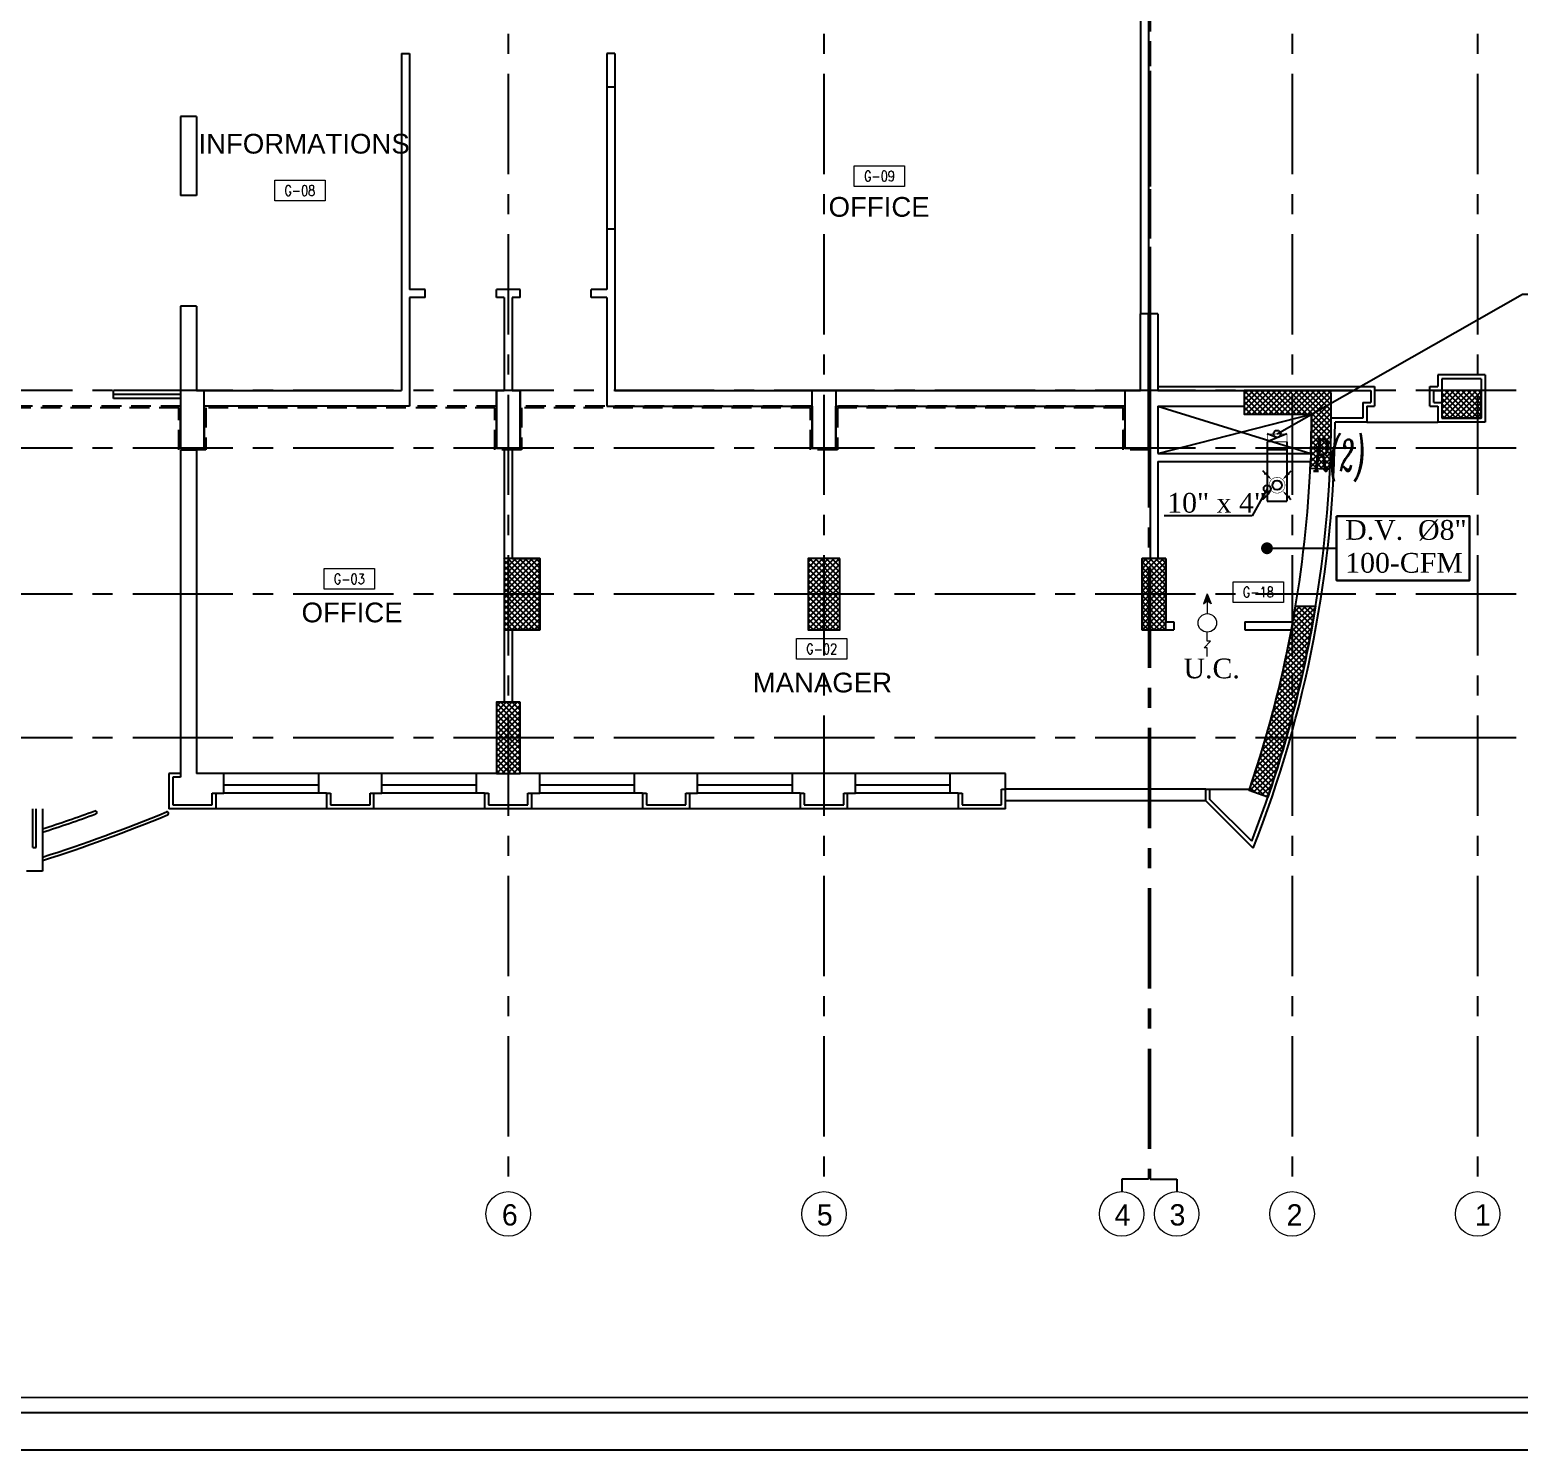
# Model space of a CAD drawing. Extents: x -462 to -395, y 38 to 356.
# Drawn here: x -427.02 to -408.15, y 38.47 to 56.47 of the extents above; entities that cross this region are included whole.
import ezdxf
from ezdxf.enums import TextEntityAlignment as Align

# ---------------------------------------------------------------- set-up
doc = ezdxf.new("R2010")
doc.units = 0
doc.header["$MEASUREMENT"] = 0
doc.linetypes.add('CENTERX2', pattern=[101.60000000000001, 63.5, -12.7, 12.7, -12.7])
doc.linetypes.add('HIDDEN', pattern=[0.375, 0.25, -0.125])
for name, color, linetype in [('05_AC-EX.DUCT', 1, 'Continuous'), ('AXIS', 1, 'CENTERX2'), ('CH.W.PIPING TEXT', 4, 'Continuous'), ('COL', 2, 'Continuous'), ('COLHATCH', 5, 'Continuous'), ('column', 6, 'Continuous'), ('elev', 2, 'Continuous'), ('ELEV1', 7, 'Continuous'), ('ELEV3', 1, 'Continuous'), ('FASEL', 253, 'Continuous'), ('fram', 252, 'Continuous'), ('M-DIFUSER', 195, 'Continuous'), ('METAL', 253, 'Continuous'), ('METAL-EDGE', 253, 'Continuous'), ('WALL', 4, 'Continuous'), ('WIN', 5, 'Continuous'), ('ZONE TEXT', 73, 'Continuous')]:
    doc.layers.add(name, color=color, linetype=linetype)
for name, color, linetype, lineweight in [('09_AC-F.DAMPER', 2, 'Continuous', 35), ('A-SYMB-RMNU', 4, 'Continuous', 9), ('AC-TEXT', 15, 'Continuous', 30), ('AXIS-TXT', 171, 'Continuous', 20), ('LOUVER', 9, 'Continuous', 9)]:
    doc.layers.add(name, color=color, linetype=linetype, lineweight=lineweight)
doc.styles.add('AC', font='romans.shx', dxfattribs={"height": 0.2})
doc.styles.add('ARABY', font='sosa.shx')
doc.styles.add('ITALICC', font='italicc.shx', dxfattribs={"width": 0.5, "height": 0.5})
doc.styles.add('ROMANS-TITLE', font='ROMANS.shx', dxfattribs={"width": 0.8})
doc.styles.add('RS-DIM', font='xarb.shx', dxfattribs={"width": 0.9})
doc.dimstyles.new('Dim100', dxfattribs={"dimtxt": 0.25, "dimasz": 0.15, "dimexe": 0.2, "dimexo": 0.2, "dimgap": 0.04, "dimtad": 3, "dimrnd": 0.0005, "dimzin": 0, "dimdsep": 46, "dimtxsty": 'RS-DIM', "dimblk": 'ARCHTICK', "dimcen": 0.2, "dimdle": 0.2, "dimse1": 1, "dimse2": 1, "dimclrd": 1, "dimclre": 8, "dimclrt": 74, "dimadec": 0, "dimazin": 0, "dimtfac": 1, "dimtofl": 0, "dimtmove": 1, "dimatfit": 3, "dimldrblk": 'OPEN90', "dimfxl": 0.2, "dimtolj": 1, "dimtzin": 0, "dimarcsym": 0})
doc.dimstyles.new('IHAB', dxfattribs={"dimscale": 0, "dimtxt": 0.15, "dimasz": 0.09, "dimexe": 0.18, "dimexo": 0.0625, "dimgap": 0, "dimtad": 0, "dimtih": 1, "dimtoh": 1, "dimzin": 0, "dimdsep": 46, "dimtxsty": 'ARABY', "dimcen": 0.03, "dimse1": 1, "dimse2": 1, "dimclrd": 36, "dimclrt": 42, "dimadec": 0, "dimazin": 0, "dimtfac": 1, "dimtmove": 1, "dimatfit": 3, "dimldrblk": 'ORIGIN', "dimfxl": 1, "dimtolj": 1, "dimtzin": 0, "dimarcsym": 0})

# ---------------------------------------------------------------- blocks, each defined once
blk = doc.blocks.new('*U240')
at = {"layer": 'M-DIFUSER', "color": 122}
for p, q in [((-150.3726643790852, 150.7785911839259), (-179.3124745378283, 179.7184032133274)), ((-132.5535726436581, 150.778590034053), (-150.3726655286671, 132.9595006064626)), ((-150.3726655286671, 132.9595006064626), (-150.3726643790852, 150.7785911839259)), ((-132.5535738005354, 132.9594994565897), (-132.5535726436581, 150.778590034053)), ((-108.0111465868863, 108.4170706576162), (-132.5535738005354, 132.9594994565897)), ((109.9755398214006, 108.4170577209247), (134.5179702147208, 132.9594833484345)), ((134.5179713642833, 150.7785739258977), (152.3370619428332, 132.9594821911109)), ((134.5179702147208, 132.9594833484345), (134.5179713642833, 150.7785739258977)), ((152.3370630924732, 150.7785727685742), (181.2768769983151, 179.7183810577842)), ((152.3370619428332, 132.9594821911109), (152.3370630924732, 150.7785727685742)), ((-150.3726827872774, -153.9311178717958), (-179.3124966931192, -182.8709261610057)), ((-150.3726816376373, -136.1120272943324), (-150.3726827872774, -153.9311178717958)), ((-132.5535910590874, -153.9311190291193), (-150.3726816376373, -136.1120272943324)), ((-108.0111595162047, -111.5696028216627), (-132.5535899095055, -136.1120284491724)), ((-132.5535899095055, -136.1120284491724), (-132.5535910590874, -153.9311190291193)), ((109.9755398214006, -111.5696024590677), (134.5179702147208, -136.1120280865775)), ((134.5179713642833, -153.9311186640408), (152.3370619428332, -136.112026929254)), ((134.5179702147208, -136.1120280865775), (134.5179713642833, -153.9311186640408)), ((148.3370630924732, -153.9311175067173), (177.2768769983151, -182.8709257959273)), ((152.3370619428332, -136.112026929254), (152.3370630924732, -153.9311175067173))]:
    blk.add_line(p, q, dxfattribs=at)
at = {"layer": 'M-DIFUSER', "const_width": 6.399999999999999}
blk.add_lwpolyline([(2.154674122737414, 98.4235798499041, 1.000862777630043), (1.982193099360762, -101.5762714017378, 0.9991379661135102)], format="xyb", close=True, dxfattribs=at)
at = {"layer": 'M-DIFUSER', "color": 21, "const_width": 3.839999999994824}
blk.add_lwpolyline([(2.08568171338516, 58.42363934908557, 1.000862777630043), (1.982193099359309, -61.57627140173786, 0.9991379661135102)], format="xyb", close=True, dxfattribs=at)
at = {"layer": 'M-DIFUSER', "color": 21}
blk.add_circle((1.982193099360762, -1.576271401737811), 60, dxfattribs=at)
at = {"layer": 'M-DIFUSER', "color": 122}
for points in [[(-99.1769879055338, 117.2701208224945), (-116.7345441512426, 99.71256798317565), (-72.37296542978657, 72.77888719300957)], [(101.1413822897076, 117.270109035676), (118.6989362653177, 99.712553918963), (74.33735405871677, 72.77887886822752)], [(-99.17700198451179, -120.4226541388975), (-116.7345559601218, -102.8650990221845), (-72.3729737535209, -75.93142397144901)], [(101.1413682107296, -120.422665925716), (118.6989244564385, -102.8651130863971), (74.33734573500185, -75.93143229623107)]]:
    blk.add_solid(points, dxfattribs=at)
blk = doc.blocks.new('DOT')
at = {"color": 0, "linetype": 'ByBlock'}
blk.add_line((-0.5, 0), (-1, 0), dxfattribs=at)
at = {"color": 0, "linetype": 'ByBlock', "const_width": 0.5}
blk.add_lwpolyline([(-0.25, 0, 1), (0.25, 0, 1)], format="xyb", close=True, dxfattribs=at)
blk = doc.blocks.new('_Origin')
at = {"color": 0, "linetype": 'ByBlock', "lineweight": -2}
blk.add_line((0, 0), (-1, 0), dxfattribs=at)
blk.add_circle((0, 0), 0.5, dxfattribs=at)
blk = doc.blocks.new('LOUVER')
at = {"layer": 'LOUVER', "color": 2}
for p, q in [((0, 0), (0, -0.1365000000000691)), ((0.0519999999999072, -0.1365000000000691), (-0.0519999999999072, -0.2404999999999973)), ((0, -0.1365000000000691), (0.0519999999999072, -0.1365000000000691)), ((-0.0519999999999072, -0.2404999999999973), (0, -0.2404999999999973)), ((0, -0.2404999999999973), (0, -0.384781538758375)), ((0, -0.9685000000000628), (0, -0.6772815387583933)), ((-0.0585000000000946, -0.8329434305231871), (0, -0.881693430523228)), ((0, -0.9889434305232498), (-0.0585000000000946, -0.8329434305231871)), ((0, -0.9889434305232498), (0.0585000000000946, -0.8329434305231871)), ((0.0585000000000946, -0.8329434305231871), (0, -0.881693430523228))]:
    blk.add_line(p, q, dxfattribs=at)
blk.add_circle((0, -0.5310315387583842), 0.14625, dxfattribs=at)
for points in [[(-0.0585000000000946, -0.8329434305231871), (0, -0.9889434305232498), (0, -0.881693430523228)], [(0.0585000000000946, -0.8329434305231871), (0, -0.9889434305232498), (0, -0.881693430523228)]]:
    blk.add_solid(points, dxfattribs=at)
blk = doc.blocks.new('A-ROOM')
at = {"layer": 'A-SYMB-RMNU'}
blk.add_lwpolyline([(-425, 175), (425, 175), (425, -175), (-425, -175)], close=True, dxfattribs=at)
at = {"layer": 'A-SYMB-RMNU', "style": 'ROMANS-TITLE', "width": 0.8}
blk.add_attdef('ROOM-NO', text='', height=175, dxfattribs=at).set_placement((0, 0), align=Align.MIDDLE)

msp = doc.modelspace()

# ---------------------------------------------------------------- hatches: boundary and pattern name
at = {"layer": 'COLHATCH', "linetype": 'Continuous'}
h = msp.add_hatch(dxfattribs=at)
h.set_pattern_fill('_USER', color=252, scale=0.05, angle=45, style=0, double=1, pattern_type=0)
h.set_pattern_definition([(45, (-233.0696524042357, 51.16544275119654), (-0.03535533905932738, 0.03535533905932738), []), (135, (-233.0696524042357, 51.16544275119654), (-0.03535533905932738, -0.03535533905932738), [])])
h.paths.add_polyline_path([(-412.6296524042346, 68.74544275119533), (-412.9296524042347, 68.74544275119533), (-412.9296524042347, 67.84544275119535), (-412.6296524042346, 67.84544275119536)])
h.paths.add_polyline_path([(-410.6296524042347, 68.74544275119453), (-411.4296524042347, 68.74544275119453), (-411.4296524042347, 68.44544275119458), (-410.6296524042347, 68.44544275119458)])
h.paths.add_polyline_path([(-408.6796524042349, 66.74544275119544), (-408.9796524042349, 66.74544275119544), (-408.9796524042349, 66.14544275119547), (-408.6796524042349, 66.14544275119547)])
h.paths.add_polyline_path([(-408.2796524042357, 63.16544275119523), (-409.0796524042357, 63.16544275119523), (-409.0796524042357, 62.86544275119527), (-408.2796524042357, 62.86544275119527)])
h.paths.add_polyline_path([(-410.8296524042348, 63.16544275119472), (-411.6296524042347, 63.16544275119472), (-411.6296524042347, 62.86544275119476), (-410.8296524042348, 62.86544275119476)])
h.paths.add_polyline_path([(-410.7296524042346, 58.11544275119647), (-411.6296524042345, 58.11544275119647), (-411.6296524042345, 57.81544275119651), (-410.7296524042346, 57.81544275119651)])
h.paths.add_polyline_path([(-408.2796524042348, 58.16544275119648), (-409.0796524042348, 58.16544275119648), (-409.0796524042348, 57.86544275119653), (-408.2796524042348, 57.86544275119653)])
h.paths.add_polyline_path([(-408.6341982392534, 51.89544275119616), (-409.1341982392534, 51.89544275119616), (-409.1341982392534, 51.54544275119619), (-408.6341982392534, 51.54544275119619)])
h.paths.add_polyline_path([(-410.5371885695546, 51.89544275119633), (-411.6371885695546, 51.89544275119627), (-411.6371885695546, 51.59544275119626), (-410.7841982392535, 51.59544275119632, -0.01158691600550345), (-410.8000899559363, 50.90977354001082), (-410.5503271087568, 50.89886624310782, 0.0165604060356585)])
h.paths.add_polyline_path([(-410.7316698349708, 49.16544275119693), (-410.9850510038831, 49.16544275119693, -0.04080817905103618), (-411.5735807053687, 46.82652292389588), (-411.3370932701718, 46.74544275119694, 0.04150963328022741)])
h.paths.add_polyline_path([(-412.6296524042515, 49.76544275119628), (-412.9296524042515, 49.76544275119628), (-412.9296524042515, 48.8654427511963), (-412.6296524042515, 48.8654427511963)])
h.paths.add_polyline_path([(-416.7596524042348, 49.76544275119633), (-417.1596524042345, 49.76544275119633), (-417.1596524042345, 48.86544275119635), (-416.7596524042348, 48.86544275119635)])
h.paths.add_polyline_path([(-420.5596524042543, 49.76544275119657), (-421.0096524042261, 49.76544275119657), (-421.0096524042261, 48.8654427511966), (-420.5596524042543, 48.86544275119637)])
h.paths.add_polyline_path([(-420.8096524042266, 47.94544275119554), (-421.1096524042438, 47.94544275119543), (-421.1096524042436, 47.04544275119534), (-420.8096524042266, 47.04544275119534)])
h.paths.add_polyline_path([(-428.6596524042346, 49.31544275118327, 1), (-429.2596524042347, 49.31544275118327, 1)])
h.paths.add_polyline_path([(-428.6596524042346, 47.49544284044694, 1), (-429.2596524042347, 47.49544284044694, 1)])
h.paths.add_polyline_path([(-436.6596524042674, 49.3154429296998, 1), (-437.2596524042674, 49.3154429296998, 1)])
h.paths.add_polyline_path([(-436.6596524042674, 47.49544301896347, 1), (-437.2596524042674, 47.49544301896347, 1)])
h.paths.add_polyline_path([(-444.9096524042313, 49.76544275119652), (-445.3596524042029, 49.76544275119652), (-445.3591733941918, 48.8654450457551), (-444.90917339422, 48.86544504575487)])
h.paths.add_polyline_path([(-444.8096524042243, 47.94544275119543), (-445.1096524042416, 47.94544275119554), (-445.1096524042416, 47.04544275119534), (-444.8096524042246, 47.04544275119534)])
h.paths.add_polyline_path([(-448.759652404233, 49.7654427511965), (-449.1596524042326, 49.7654427511965), (-449.1596524042326, 48.86544275119653), (-448.759652404233, 48.86544275119653)])
h.paths.add_polyline_path([(-452.9896524042165, 49.76544275119628), (-453.2896524042166, 49.76544275119628), (-453.2896524042165, 48.8654427511963), (-452.9896524042166, 48.8654427511963)])
h.paths.add_polyline_path([(-454.934253804585, 49.16544275119693), (-455.1876349734973, 49.16544275119693, 0.04150963328022741), (-454.5822115382963, 46.74544275119694), (-454.3457241030994, 46.82652292389588, -0.04080817905103618)])
h.paths.add_polyline_path([(-454.2821162389136, 51.89544275119627), (-455.3821162389135, 51.89544275119633, 0.0165604060356585), (-455.3689776997114, 50.89886624310782), (-455.1192148525319, 50.90977354001082, -0.01158691600550349), (-455.1351065692147, 51.59544275119632), (-454.2821162389137, 51.59544275119626)])
h.paths.add_polyline_path([(-456.7851065692145, 51.89544275119616), (-457.2851065692145, 51.89544275119616), (-457.2851065692145, 51.54544275119619), (-456.7851065692145, 51.54544275119619)])
h.paths.add_polyline_path([(-456.8396524042334, 58.16544275119648), (-457.6396524042333, 58.16544275119648), (-457.6396524042333, 57.86544275119653), (-456.8396524042334, 57.86544275119653)])
h.paths.add_polyline_path([(-454.2896524042364, 58.11544275125974), (-455.1896524042363, 58.11544275125974), (-455.1896524042363, 57.81544275125978), (-454.2896524042364, 57.81544275125978)])
h.paths.add_polyline_path([(-456.8396524042368, 63.1654427512585), (-457.6396524042368, 63.1654427512585), (-457.6396524042368, 62.86544275125854), (-456.8396524042368, 62.86544275125854)])
h.paths.add_polyline_path([(-454.2896524042373, 63.1654427512585), (-455.0896524042375, 63.1654427512585), (-455.0896524042375, 62.86544275125854), (-454.2896524042373, 62.86544275125854)])
h.paths.add_polyline_path([(-456.9396524042374, 66.74544275119544), (-457.2396524042373, 66.74544275119544), (-457.2396524042373, 66.14544275119547), (-456.9396524042374, 66.14544275119547)])
h.paths.add_polyline_path([(-454.4896524042376, 68.74544275119544), (-455.2896524042373, 68.74544275119544), (-455.2896524042373, 68.44544275119549), (-454.4896524042376, 68.44544275119549)])
h.paths.add_polyline_path([(-452.9896524042358, 68.74544275119523), (-453.2896524042359, 68.74544275119523), (-453.2896524042359, 67.84544275119525), (-452.9896524042358, 67.84544275119525)])
h.paths.add_polyline_path([(-448.7096524042465, 68.74544275119732), (-449.1096524042466, 68.74544275119732), (-449.1096524042466, 67.84544275119734), (-448.7096524042465, 67.84544275119734)])
h.paths.add_polyline_path([(-444.9096524042467, 68.74544275119523), (-445.3596524042466, 68.74544275119523), (-445.3596524042466, 67.84544275119525), (-444.9096524042467, 67.84544275119525)])
h.paths.add_polyline_path([(-435.5596524042089, 70.94544275119526), (-435.8596524042263, 70.94544275119515), (-435.8596524042263, 70.34544275119518), (-435.5596524042089, 70.34544275119524)])
h.paths.add_polyline_path([(-428.8096524042264, 70.94544275119526), (-429.1096524042436, 70.94544275119515), (-429.1096524042438, 70.34544275119518), (-428.8096524042264, 70.34544275119524)])
h.paths.add_polyline_path([(-428.8096524042257, 67.59544275119552), (-429.1096524042431, 67.5954427511954), (-429.1096524042431, 66.99544275119544), (-428.8096524042257, 66.9954427511955)])
h.paths.add_polyline_path([(-430.1596524042441, 68.74544275119527), (-435.8596524042263, 68.74544275119527), (-435.8596524042263, 66.99544275119527), (-435.5596524042261, 66.99544275119521), (-435.5596524042261, 68.44544275119526), (-430.4596524042441, 68.44544275119526), (-430.4596524042441, 66.99544275119521), (-430.1596524042439, 66.99544275119527)])
h.paths.add_polyline_path([(-420.5596524042261, 68.74544275119523), (-421.0096524042261, 68.74544275119523), (-421.0096524042261, 67.84544275119525), (-420.5596524042261, 67.84544275119525)])

# ---------------------------------------------------------------- linework, layer by layer
at = {"layer": '05_AC-EX.DUCT', "linetype": 'Continuous'}
for p, q in [((-411.0944931562675, 51.34544280757086), (-411.3444931562675, 51.24544280757087)), ((-411.2194931562675, 51.29544280757088), (-411.3444931562675, 51.34544280757086)), ((-411.3444931562675, 51.24544280757087), (-411.3444931562675, 50.49544280760807)), ((-411.0944931562675, 51.14544280757087), (-411.3444931562675, 51.14544280757087)), ((-411.0944931562675, 51.24544280757087), (-411.0944931562676, 50.49544280760807)), ((-411.3444931562675, 50.49544280760807), (-411.0944931562676, 50.49544280760807))]:
    msp.add_line(p, q, dxfattribs=at)
at = {"layer": '05_AC-EX.DUCT', "linetype": 'Continuous', "const_width": 0.01}
msp.add_lwpolyline([(-411.0944931562675, 51.24544280757087), (-411.3444931562675, 51.24544280757087), (-411.3444931562675, 51.34544280757086), (-411.0944931562675, 51.34544280757086)], close=True, dxfattribs=at)
at = {"layer": 'AC-TEXT', "color": 34, "linetype": 'Continuous'}
msp.add_lwpolyline([(-410.4654643626247, 50.30426545519757), (-408.7819614158033, 50.30426545519757), (-408.7819614158033, 49.48940068818641), (-410.4654643626247, 49.48940068818641)], close=True, dxfattribs=at)
at = {"layer": 'AXIS', "color": 252, "linetype": 'CENTERX2', "ltscale": 0.02}
for p, q in [((-420.9596524042345, 74.19447188146165), (-420.9596524042345, 41.74616970863468)), ((-416.9596524042345, 74.19447188146165), (-416.9596524042345, 41.74616970863468)), ((-411.0296524042345, 74.19447188146165), (-411.0296524042345, 41.74616970863468)), ((-408.6796524042347, 74.19447188146165), (-408.6796524042347, 41.74616970863468)), ((-412.8496524042344, 74.03728728375717), (-412.8496524042344, 41.90335430633917)), ((-412.8296524042344, 74.03728728375717), (-412.8296524042345, 41.90335430633917)), ((-406.1584295725316, 51.89544275119641), (-459.7608752359411, 51.89544275119641)), ((-406.1584295725316, 51.16544275119634), (-459.7608752359411, 51.16544275119634)), ((-406.1584295725316, 49.31544275118324), (-459.7608752359411, 49.31544275118324)), ((-406.1584295725316, 47.4954427511953), (-459.7608752359411, 47.4954427511953)), ((-412.8496524042344, 41.90335430633917), (-413.1880099262944, 41.90335430633917)), ((-413.1880099262944, 41.90335430633917), (-413.1880099262944, 41.74616970863468)), ((-412.8296524042344, 41.90335430633917), (-412.4912948821745, 41.90335430633917)), ((-412.4912948821745, 41.90335430633917), (-412.4912948821745, 41.74616970863468))]:
    msp.add_line(p, q, dxfattribs=at)
at = {"layer": 'AXIS-TXT'}
for centre in [(-420.9596524042345, 41.46392970863468), (-416.9596524042345, 41.46392970863468), (-413.1880099262944, 41.46392970863468), (-412.4912948821745, 41.46392970863468), (-411.0296524042345, 41.46392970863468), (-408.6796524042347, 41.46392970863468)]:
    msp.add_circle(centre, 0.2822399999999971, dxfattribs=at)
at = {"layer": 'COL', "color": 252, "linetype": 'Continuous'}
for points in [[(-424.8096524042265, 51.89544275119641), (-425.1096524042438, 51.89544275119636), (-425.1096524042439, 51.16544275119642), (-424.8096524042265, 51.16544275119637)], [(-420.8096524042265, 51.89544275119636), (-421.1096524042438, 51.89544275119636), (-421.1096524042439, 51.16544275119642), (-420.8096524042265, 51.16544275119637)], [(-416.8096524042265, 51.16544275119642), (-417.1096524042439, 51.16544275119642), (-417.1096524042439, 51.89544275119641), (-416.8096524042265, 51.89544275119641)], [(-412.8496524042346, 51.89544275119641), (-413.149652404223, 51.89544275119641), (-413.149652404223, 51.16544275119642), (-412.8496524042346, 51.16544275119642)]]:
    msp.add_lwpolyline(points, close=True, dxfattribs=at)
at = {"layer": 'column'}
msp.add_line((-420.8096524042266, 47.04544275119531), (-420.8096524042266, 47.94544275119546), dxfattribs=at)
at = {"layer": 'column', "linetype": 'Continuous'}
for points in [[(-410.5371885695546, 51.89544275119633), (-411.6371885695546, 51.89544275119627), (-411.6371885695546, 51.59544275119626), (-410.7841982392535, 51.59544275119632, -0.01158691600550345), (-410.8000899559363, 50.90977354001082), (-410.5503271087568, 50.89886624310782, 0.0165604060356585)], [(-410.9850510038831, 49.16544275119693), (-410.7316698349708, 49.16544275119693, -0.04150963328022737), (-411.3370932701718, 46.74544275119695), (-411.5735807053687, 46.82652292389588, 0.04080817905103618)]]:
    msp.add_lwpolyline(points, format="xyb", close=True, dxfattribs=at)
at = {"layer": 'column'}
for points in [[(-409.1341982392534, 51.54544275119619), (-408.6341982392534, 51.54544275119619), (-408.6341982392534, 51.89544275119616), (-409.1341982392534, 51.89544275119616)], [(-421.0096524042261, 48.8654427511966), (-420.5596524042543, 48.86544275119637), (-420.5596524042543, 49.76544275119657), (-421.0096524042261, 49.76544275119657)], [(-416.7596524042348, 49.76544275119633), (-417.1596524042345, 49.76544275119633), (-417.1596524042345, 48.86544275119635), (-416.7596524042348, 48.86544275119635)], [(-412.6296524042515, 49.76544275119628), (-412.9296524042515, 49.76544275119628), (-412.9296524042515, 48.8654427511963), (-412.6296524042515, 48.8654427511963)], [(-420.8096524042266, 47.94544275119554), (-421.1096524042438, 47.94544275119543), (-421.1096524042436, 47.04544275119534), (-420.8096524042266, 47.04544275119534)]]:
    msp.add_lwpolyline(points, close=True, dxfattribs=at)
at = {"layer": 'elev', "color": 252}
for p, q in [((-410.0841982392533, 51.49544275119638), (-409.1841982392534, 51.49544275119638)), ((-423.259652404233, 46.59544275119526), (-424.659652404233, 46.59544275119526)), ((-421.259652404233, 46.59544275119526), (-422.659652404233, 46.59544275119526)), ((-419.259652404233, 46.59544275119526), (-420.659652404233, 46.59544275119526)), ((-417.259652404233, 46.59544275119526), (-418.659652404233, 46.59544275119526)), ((-415.259652404233, 46.59544275119526), (-416.659652404233, 46.59544275119526))]:
    msp.add_line(p, q, dxfattribs=at)
at = {"layer": 'ELEV1', "color": 252}
for p, q in [((-423.359652404233, 46.79544275119525), (-424.559652404233, 46.79544275119525)), ((-421.359652404233, 46.79544275119525), (-422.559652404233, 46.79544275119525)), ((-419.359652404233, 46.79544275119525), (-420.559652404233, 46.79544275119525)), ((-417.359652404233, 46.79544275119525), (-418.559652404233, 46.79544275119525)), ((-415.359652404233, 46.79544275119525), (-416.559652404233, 46.79544275119525))]:
    msp.add_line(p, q, dxfattribs=at)
at = {"layer": 'ELEV3', "color": 252, "linetype": 'Continuous'}
for p, q in [((-412.7296524042346, 51.69544275119523), (-410.7926465965081, 51.09544275119521)), ((-412.7296524042346, 51.09544275119521), (-410.7841982392533, 51.5954427511964))]:
    msp.add_line(p, q, dxfattribs=at)
at = {"layer": 'FASEL', "linetype": 'HIDDEN'}
for points in [[(-412.8496524042345, 66.4454427511952), (-412.8496524042347, 51.16544275119648), (-413.1496524042232, 51.16544275119625), (-413.1496524042229, 51.69544275119526), (-416.8096524042263, 51.69544275119526), (-416.8096524042264, 51.16544275119637), (-417.1096524042441, 51.16544275119642), (-417.109652404215, 51.69544275119526), (-420.8096524042261, 51.69544275119526), (-420.8096524042264, 51.16544275119642), (-421.1096524042439, 51.16544275119631), (-421.1096524042436, 51.69544275119532), (-424.8096524042265, 51.6954427511952), (-424.8096524042264, 51.16544275119642), (-425.1096524042439, 51.16544275119637), (-425.1096524042437, 51.69544275119532), (-428.8096524042267, 51.69544275119537)], [(-412.8296524042354, 66.44544275119526), (-412.8296524042347, 51.14544275119655), (-413.1696524042231, 51.14544275119633), (-413.169652404223, 51.67544275119533), (-416.7896524042264, 51.67544275119522), (-416.7896524042264, 51.1454427511965), (-417.1296524042452, 51.14544275119633), (-417.129652404216, 51.67544275119528), (-420.7896524042264, 51.67544275119533), (-420.7896524042264, 51.14544275119644), (-421.1296524042439, 51.14544275119638), (-421.1296524042437, 51.67544275119528), (-424.7896524042265, 51.67544275119528), (-424.7896524042264, 51.14544275119638), (-425.1296524042439, 51.14544275119644), (-425.1296524042438, 51.67544275119528), (-428.7896524042266, 51.67544275119528)]]:
    msp.add_lwpolyline(points, dxfattribs=at)
at = {"layer": 'fram'}
msp.add_line((-461.1943993738161, 38.94722265931093), (-397.1482032087357, 38.94722265931093), dxfattribs=at)
for points in [[(-461.6713012912656, 76.47032074188397), (-396.6713012912656, 76.47032074188397), (-396.6713012912656, 38.47032074188396), (-461.6713012912655, 38.47032074188396)], [(-404.7249053981359, 75.99341882441206), (-461.1943993738161, 75.99341882441206), (-461.1943993738161, 38.94722265931093), (-404.7249053981359, 38.94722265931093)]]:
    msp.add_lwpolyline(points, close=True, dxfattribs=at)
at = {"layer": 'METAL'}
for p, q in [((-426.979652404231, 46.10540078154021), (-426.979652404231, 46.59544275119528)), ((-426.939652404231, 46.10540078154021), (-426.939652404231, 46.59544275119528)), ((-426.859652404231, 46.59544275119528), (-426.859652404231, 45.8054007815402)), ((-426.979652404231, 46.10540078154021), (-426.939652404231, 46.10540078154021)), ((-426.859652404231, 45.8054007815402), (-427.059652404231, 45.8054007815402))]:
    msp.add_line(p, q, dxfattribs=at)
for radius, start, end in [(19.75611111111606, 287.984832688732, 290.0174161064691), (20.09611111111606, 287.6704274521352, 292.4366062239951), (19.79611111111606, 287.9472540319572, 290.0174161064691), (20.13611111111606, 287.6341721928945, 292.4366062239951)]:
    msp.add_arc((-432.9596524042341, 65.13155386231132), radius, start, end, dxfattribs=at)
at = {"layer": 'METAL', "linetype": 'Continuous'}
for centre, radius, start, end in [((-426.1901755738081, 46.55014503193645), 0.02000000000000197, 290.0174161064691, 110.0174161064691), ((-425.2821175186587, 46.53818449805836), 0.02000000000000053, 292.4366062239951, 112.4366062240022)]:
    msp.add_arc(centre, radius, start, end, dxfattribs=at)
at = {"layer": 'METAL-EDGE', "color": 252, "linetype": 'Continuous'}
for p, q in [((-412.7296524042352, 51.94544275119637), (-412.7296524042352, 51.89544275119641)), ((-412.7296524042352, 51.89544275119641), (-410.0341982392534, 51.89544275119641)), ((-410.0341982392534, 51.89544275119641), (-410.0341982392534, 51.74544275119524)), ((-409.2341982392533, 51.89544275119641), (-409.1341982392534, 51.89544275119641)), ((-409.2341982392533, 51.74544275119524), (-409.2341982392533, 51.89544275119641)), ((-408.6341982392534, 52.0454427511952), (-409.1341982392533, 52.0454427511952)), ((-409.1341982392533, 52.0454427511952), (-409.1341982392534, 51.89544275119641)), ((-408.6341982392534, 52.0454427511952), (-408.6341982392534, 51.54544275119639)), ((-410.1341982392534, 51.74544275119524), (-410.1341982392534, 51.54544275119639)), ((-410.1341982392534, 51.74544275119524), (-410.0341982392534, 51.74544275119524)), ((-409.2341982392533, 51.74544275119524), (-409.1341982392534, 51.74544275119524)), ((-409.1341982392534, 51.74544275119524), (-409.1341982392534, 51.54544275119639)), ((-410.1341982392534, 51.54544275119639), (-410.5342812959609, 51.54544275119639)), ((-408.6341982392534, 51.54544275119639), (-409.1341982392534, 51.54544275119639)), ((-425.2096524042221, 46.9954427511953), (-425.209652404222, 46.64544275119539)), ((-425.109652404235, 46.9954427511953), (-425.2096524042221, 46.9954427511953)), ((-425.109652404235, 47.04544275119531), (-425.109652404235, 46.9954427511953)), ((-424.709652404233, 46.64544275119528), (-424.709652404233, 46.79544275119525)), ((-424.709652404233, 46.79544275119525), (-424.659652404233, 46.79544275119525)), ((-423.259652404233, 46.79544275119525), (-423.209652404222, 46.79544275119531)), ((-423.209652404222, 46.79544275119531), (-423.209652404222, 46.64544275119539)), ((-422.709652404233, 46.64544275119528), (-422.709652404233, 46.79544275119525)), ((-422.709652404233, 46.79544275119525), (-422.659652404233, 46.79544275119525)), ((-421.259652404233, 46.79544275119525), (-421.209652404222, 46.79544275119531)), ((-421.209652404222, 46.79544275119531), (-421.209652404222, 46.64544275119539)), ((-420.709652404233, 46.64544275119528), (-420.709652404233, 46.79544275119525)), ((-420.709652404233, 46.79544275119525), (-420.659652404233, 46.79544275119525)), ((-419.259652404233, 46.79544275119525), (-419.209652404222, 46.79544275119531)), ((-419.209652404222, 46.79544275119531), (-419.209652404222, 46.64544275119539)), ((-418.709652404233, 46.64544275119528), (-418.709652404233, 46.79544275119525)), ((-418.709652404233, 46.79544275119525), (-418.659652404233, 46.79544275119525)), ((-417.259652404233, 46.79544275119525), (-417.209652404222, 46.79544275119531)), ((-417.209652404222, 46.79544275119531), (-417.209652404222, 46.64544275119539)), ((-416.709652404233, 46.64544275119528), (-416.709652404233, 46.79544275119525)), ((-416.709652404233, 46.79544275119525), (-416.659652404233, 46.79544275119525)), ((-415.259652404233, 46.79544275119525), (-415.209652404222, 46.79544275119531)), ((-415.209652404222, 46.79544275119531), (-415.209652404222, 46.64544275119539)), ((-414.709652404233, 46.64544275119528), (-414.709652404233, 46.84544275119532)), ((-414.709652404233, 46.84544275119532), (-414.659652404233, 46.84544275119532)), ((-412.0714815742557, 46.71615342931392), (-412.0714815742557, 46.84544275119526)), ((-425.209652404222, 46.64544275119539), (-424.709652404233, 46.64544275119528)), ((-423.209652404222, 46.64544275119539), (-422.709652404233, 46.64544275119528)), ((-421.209652404222, 46.64544275119539), (-420.709652404233, 46.64544275119528)), ((-419.209652404222, 46.64544275119539), (-418.709652404233, 46.64544275119528)), ((-417.209652404222, 46.64544275119539), (-416.709652404233, 46.64544275119528)), ((-415.209652404222, 46.64544275119539), (-414.709652404233, 46.64544275119528)), ((-411.5403455701387, 46.18501742519692), (-412.0714815742557, 46.71615342931392))]:
    msp.add_line(p, q, dxfattribs=at)
msp.add_arc((-425.5841982392533, 51.59544275119521), 15.05, 338.9307101654022, 359.8096482228847, dxfattribs=at)
at = {"layer": 'WALL', "color": 252, "linetype": 'Continuous'}
for p, q in [((-422.3096524042465, 56.16544275119628), (-422.2096524042464, 56.16544275119622)), ((-422.3096524042464, 56.16544275119628), (-422.3096524042464, 51.89544275119647)), ((-422.2096524042459, 56.16544275119617), (-422.2096524042464, 53.17544275119531)), ((-419.6096524042237, 56.16544275119628), (-419.7096524042238, 56.16544275119622)), ((-419.7096524042291, 56.16544275119622), (-419.7096524042291, 55.74044275119655)), ((-419.6096524042292, 56.16544275119622), (-419.6096524042292, 55.74044275119655)), ((-419.6096524042236, 55.7404427511965), (-419.7096524042237, 55.74044275119644)), ((-424.9096524042375, 55.36544275119644), (-425.1096524042458, 55.36544275119644)), ((-425.1096524042458, 55.36544275119644), (-425.1096524042458, 54.36544275119644)), ((-424.9096524042376, 55.36544275119644), (-424.9096524042374, 54.36544275119638)), ((-424.9096524042375, 54.36544275119638), (-425.109652404246, 54.36544275119638)), ((-419.6096524042229, 53.94044275119643), (-419.709652404223, 53.94044275119637)), ((-419.709652404229, 53.94044275119637), (-419.709652404229, 53.17544275119531)), ((-419.6096524042291, 53.94044275119643), (-419.6096524042291, 51.89544275119647)), ((-422.0096524042289, 53.17544275119525), (-422.2096524042464, 53.17544275119531)), ((-422.2096524042464, 53.07544275119511), (-422.2096524042462, 51.69544275119512)), ((-422.0096524042289, 53.07544275119511), (-422.2096524042464, 53.07544275119511)), ((-422.0096524042289, 53.07544275119511), (-422.009652404229, 53.17544275119525)), ((-420.8096524042416, 53.17544275119531), (-421.1096524042288, 53.17544275119531)), ((-421.1096524042288, 53.07544275119511), (-421.1096524042288, 53.17544275119531)), ((-421.0096524042416, 53.07544275119511), (-421.1096524042287, 53.07544275119511)), ((-421.0096524042416, 53.07544275119511), (-421.0096524042416, 51.89544275119647)), ((-420.9096524042416, 53.07544275119511), (-420.9096524042416, 51.89544275119647)), ((-420.8096524042416, 53.07544275119517), (-420.9096524042416, 53.07544275119511)), ((-420.8096524042416, 53.07544275119511), (-420.8096524042416, 53.17544275119531)), ((-419.7096524042291, 53.17544275119525), (-419.9096524042415, 53.17544275119525)), ((-419.9096524042415, 53.07544275119511), (-419.9096524042414, 53.17544275119525)), ((-419.7096524042291, 53.07544275119523), (-419.9096524042414, 53.07544275119523)), ((-419.7096524042291, 53.07544275119523), (-419.7096524042291, 51.69544275119523)), ((-424.9096524042374, 52.96544275119646), (-425.1096524042462, 52.96544275119646)), ((-425.109652404246, 52.96544275119641), (-425.1096524042464, 51.16544275119639)), ((-424.9096524042374, 52.96544275119641), (-424.9096524042374, 51.89544275119647)), ((-412.9496524042348, 51.89544275119653), (-412.9496524042348, 52.8654427511903)), ((-412.8496524042345, 52.86544275119024), (-412.9496524042348, 52.8654427511903)), ((-412.8496524042346, 51.16544275119634), (-412.8496524042345, 52.86544275119024)), ((-412.7296524042351, 52.8654427511903), (-412.8296524042344, 52.8654427511903)), ((-412.8296524042344, 52.8654427511903), (-412.8296524042341, 49.76544275119653)), ((-412.7296524042351, 52.8654427511903), (-412.7296524042352, 51.94544275119637)), ((-409.1841982392534, 52.09544275119521), (-409.1841982392534, 51.94544275119637)), ((-408.5841982392533, 52.09544275119521), (-409.1841982392534, 52.09544275119521)), ((-408.5841982392533, 52.09544275119521), (-408.5841982392533, 51.49544275119638)), ((-424.9096524042374, 51.89544275119647), (-422.3096524042464, 51.89544275119647)), ((-421.1096524042439, 51.16544275119639), (-421.1096524042438, 51.89544275119647)), ((-421.1096524042438, 51.89544275119647), (-421.0096524042416, 51.89544275119647)), ((-420.9096524042416, 51.89544275119647), (-420.8096524042265, 51.89544275119647)), ((-420.8096524042265, 51.89544275119647), (-420.8096524042265, 51.16544275119639)), ((-419.6096524042291, 51.89544275119647), (-412.9496524042348, 51.89544275119653)), ((-412.8496524042346, 51.16544275119634), (-412.8496524042346, 51.89544275119653)), ((-412.7296524042352, 51.94544275119637), (-409.9841982392533, 51.94544275119637)), ((-409.9841982392533, 51.94544275119637), (-409.9841982392533, 51.69544275119523)), ((-409.2841982392534, 51.69544275119523), (-409.2841982392534, 51.94544275119637)), ((-409.2841982392534, 51.94544275119637), (-409.1841982392534, 51.94544275119637)), ((-425.1096524042439, 51.16544275119634), (-425.1096524042437, 51.69544275119529)), ((-424.8096524042265, 51.69544275119517), (-424.8096524042265, 51.16544275119639)), ((-422.2096524042462, 51.69544275119512), (-424.8096524042265, 51.69544275119506)), ((-419.7096524042291, 51.69544275119523), (-417.1096524042439, 51.69544275119523)), ((-417.109652404215, 51.69544275119523), (-417.1096524042441, 51.16544275119639)), ((-416.8096524042265, 51.16544275119639), (-416.8096524042263, 51.69544275119523)), ((-416.8096524042265, 51.69544275119523), (-413.149652404223, 51.69544275119523)), ((-413.1496524042231, 51.69544275119523), (-413.149652404223, 51.16544275119639)), ((-412.7296524042346, 51.69544275119523), (-411.6371885695547, 51.69544275119523)), ((-412.7296524042346, 51.69544275119523), (-412.7296524042346, 51.09544275119521)), ((-411.6371885695547, 51.69544275119523), (-411.6371885695547, 51.59544275119634)), ((-410.0841982392533, 51.69544275119523), (-409.9841982392533, 51.69544275119523)), ((-410.0841982392533, 51.69544275119523), (-410.0841982392533, 51.49544275119638)), ((-409.2841982392534, 51.69544275119523), (-409.1841982392534, 51.69544275119523)), ((-409.1841982392534, 51.69544275119523), (-409.1841982392534, 51.49544275119638)), ((-411.6371885695547, 51.59544275119634), (-410.7841982392534, 51.59544275119623)), ((-410.0841982392533, 51.49544275119638), (-410.4845293687118, 51.49544275119638)), ((-408.5841982392533, 51.49544275119638), (-409.1841982392534, 51.49544275119638)), ((-424.8096524042265, 51.16544275119639), (-425.1096524042439, 51.16544275119634)), ((-425.1096524042375, 51.14544275119636), (-425.109652404233, 47.04544275119531)), ((-425.1096524042375, 51.14544275119636), (-424.909652404233, 51.14544275119647)), ((-424.909652404233, 51.14544275119647), (-424.909652404233, 47.04544275119531)), ((-420.8096524042265, 51.16544275119639), (-421.1096524042439, 51.16544275119639)), ((-420.9096524042416, 51.14544275119641), (-421.0096524042416, 51.14544275119636)), ((-421.0096524042416, 51.14544275119641), (-421.0096524042416, 47.94544275119546)), ((-420.9096524042416, 51.14544275119641), (-420.9096524042416, 49.76544275119647)), ((-417.1096524042441, 51.16544275119639), (-416.8096524042265, 51.16544275119639)), ((-413.149652404223, 51.16544275119639), (-412.8496524042346, 51.16544275119634)), ((-412.7296524042346, 51.09544275119521), (-410.7926465965081, 51.09544275119521)), ((-412.7296524042346, 50.99544275119524), (-410.7963654027624, 50.99544275119524)), ((-412.7296524042346, 50.99544275119524), (-412.7296524042345, 49.76544275119625)), ((-420.9096524042416, 49.76544275119647), (-420.5596524042543, 49.76544275119653)), ((-420.5596524042543, 49.76544275119653), (-420.5596524042545, 48.86544275119644)), ((-412.9296524042516, 49.76544275119625), (-412.8296524042341, 49.76544275119653)), ((-412.9296524042515, 48.86544275119621), (-412.9296524042516, 49.76544275119625)), ((-412.7296524042345, 49.76544275119625), (-412.6296524042517, 49.76544275119625)), ((-412.6296524042517, 49.76544275119625), (-412.6296524042517, 48.96544275119646)), ((-420.5596524042545, 48.86544275119644), (-420.9096524042416, 48.86544275119638)), ((-420.9096524042416, 48.86544275119638), (-420.9096524042416, 47.94544275119546)), ((-412.9296524042515, 48.86544275119616), (-412.5296524042345, 48.86544275119638)), ((-412.6296524042517, 48.96544275119646), (-412.5296524042345, 48.96544275119646)), ((-412.5296524042345, 48.96544275119646), (-412.5296524042345, 48.86544275119638)), ((-411.6296524042345, 48.96544275119646), (-411.6296524042345, 48.86544275119644)), ((-411.6296524042345, 48.96544275119646), (-411.0197518028107, 48.96544275119646)), ((-411.6296524042345, 48.86544275119644), (-411.0381644155609, 48.86544275119644)), ((-421.0096524042416, 47.94544275119546), (-421.1096524042437, 47.9454427511954)), ((-421.1096524042437, 47.9454427511954), (-421.1096524042436, 47.04544275119531)), ((-420.8096524042265, 47.94544275119546), (-420.9096524042416, 47.94544275119546)), ((-420.8096524042265, 47.04544275119531), (-420.8096524042265, 47.94544275119546)), ((-425.109652404235, 47.04544275119531), (-425.259652404233, 47.04544275119531)), ((-425.259652404233, 47.04544275119531), (-425.259652404233, 46.59544275119526)), ((-424.559652404233, 47.04544275119531), (-424.909652404233, 47.04544275119531)), ((-424.559652404233, 46.79544275119531), (-424.559652404233, 47.04544275119531)), ((-422.559652404233, 47.04544275119531), (-423.359652404233, 47.04544275119531)), ((-423.359652404233, 46.79544275119531), (-423.359652404233, 47.04544275119531)), ((-422.559652404233, 46.79544275119531), (-422.559652404233, 47.04544275119531)), ((-421.1096524042436, 47.04544275119531), (-421.359652404233, 47.04544275119531)), ((-421.359652404233, 46.79544275119531), (-421.359652404233, 47.04544275119531)), ((-420.559652404233, 47.04544275119531), (-420.8096524042265, 47.04544275119531)), ((-420.559652404233, 46.79544275119531), (-420.559652404233, 47.04544275119531)), ((-418.559652404233, 47.04544275119531), (-419.359652404233, 47.04544275119531)), ((-419.359652404233, 46.79544275119531), (-419.359652404233, 47.04544275119531)), ((-418.559652404233, 46.79544275119531), (-418.559652404233, 47.04544275119531)), ((-416.559652404233, 47.04544275119531), (-417.359652404233, 47.04544275119531)), ((-417.359652404233, 46.79544275119531), (-417.359652404233, 47.04544275119531)), ((-416.559652404233, 46.79544275119531), (-416.559652404233, 47.04544275119531)), ((-414.659652404233, 47.04544275119531), (-415.359652404233, 47.04544275119531)), ((-415.359652404233, 46.79544275119531), (-415.359652404233, 47.04544275119531)), ((-414.659652404233, 46.59544275119526), (-414.659652404233, 47.04544275119531)), ((-424.659652404233, 46.59544275119526), (-424.659652404233, 46.79544275119525)), ((-424.659652404233, 46.79544275119525), (-424.559652404233, 46.79544275119525)), ((-423.259652404233, 46.79544275119525), (-423.359652404233, 46.79544275119525)), ((-423.259652404233, 46.79544275119531), (-423.259652404233, 46.59544275119526)), ((-422.659652404233, 46.59544275119526), (-422.659652404233, 46.79544275119525)), ((-422.659652404233, 46.79544275119525), (-422.559652404233, 46.79544275119525)), ((-421.259652404233, 46.79544275119525), (-421.359652404233, 46.79544275119525)), ((-421.259652404233, 46.79544275119531), (-421.259652404233, 46.59544275119526)), ((-420.659652404233, 46.59544275119526), (-420.659652404233, 46.79544275119525)), ((-420.659652404233, 46.79544275119525), (-420.559652404233, 46.79544275119525)), ((-419.259652404233, 46.79544275119525), (-419.359652404233, 46.79544275119525)), ((-419.259652404233, 46.79544275119531), (-419.259652404233, 46.59544275119526)), ((-418.659652404233, 46.59544275119526), (-418.659652404233, 46.79544275119525)), ((-418.659652404233, 46.79544275119525), (-418.559652404233, 46.79544275119525)), ((-417.259652404233, 46.79544275119525), (-417.359652404233, 46.79544275119525)), ((-417.259652404233, 46.79544275119531), (-417.259652404233, 46.59544275119526)), ((-416.659652404233, 46.59544275119526), (-416.659652404233, 46.79544275119525)), ((-416.659652404233, 46.79544275119525), (-416.559652404233, 46.79544275119525)), ((-415.259652404233, 46.79544275119525), (-415.359652404233, 46.79544275119525)), ((-415.259652404233, 46.79544275119531), (-415.259652404233, 46.59544275119526)), ((-412.1214815742557, 46.69544275119529), (-412.1214815742557, 46.84544275119532)), ((-412.1214815742557, 46.84544275119532), (-411.567155041774, 46.84544275119532)), ((-411.5214815742557, 46.09544275119526), (-412.1214815742557, 46.69544275119529)), ((-424.659652404233, 46.59544275119526), (-425.259652404233, 46.59544275119526)), ((-422.659652404233, 46.59544275119526), (-423.259652404233, 46.59544275119526)), ((-420.659652404233, 46.59544275119526), (-421.259652404233, 46.59544275119526)), ((-418.659652404233, 46.59544275119526), (-419.259652404233, 46.59544275119526)), ((-416.659652404233, 46.59544275119526), (-417.259652404233, 46.59544275119526)), ((-414.659652404233, 46.59544275119526), (-415.259652404233, 46.59544275119526))]:
    msp.add_line(p, q, dxfattribs=at)
at = {"layer": 'WALL', "linetype": 'Continuous'}
msp.add_lwpolyline([(-404.9169053994896, 75.80141887759876, 0.0192, 0.0192, 0), (-461.002399373816, 75.80141882464149, 0.0192, 0.0192, 0), (-461.002399373816, 39.13922265954034, 0.0192, 0.0192, 0), (-404.9169056563808, 39.13922271249763, 0.0192, 0.0192, 0)], format="xyseb", close=True, dxfattribs=at)
at = {"layer": 'WALL', "color": 252, "linetype": 'Continuous'}
msp.add_lwpolyline([(-416.7596524042268, 49.7654427511965), (-417.159652404244, 49.76544275119645), (-417.159652404244, 48.86544275119635), (-416.7596524042268, 48.86544275119641)], close=True, dxfattribs=at)
for radius, start, end in [(14.8, 358.0639633733956, 3.663998993045972e-12), (15.1, 338.6392792898982, 359.6205549779393), (14.8, 349.7640227626143, 357.676561388948), (14.8, 341.2798586725947, 349.3703806541408)]:
    msp.add_arc((-425.5841982392533, 51.59544275119521), radius, start, end, dxfattribs=at)
at = {"layer": 'WIN', "color": 252}
for p, q in [((-412.9496524042348, 56.86544275119036), (-412.9496524042348, 52.8654427511903)), ((-412.8496524042349, 56.86544275119036), (-412.8496524042349, 52.8654427511903)), ((-419.709652404224, 55.74044275119644), (-419.709652404224, 53.94044275119637)), ((-419.6096524042236, 55.7404427511965), (-419.6096524042229, 53.94044275119643)), ((-425.1096524042439, 51.89544275119641), (-425.9596524042351, 51.89544275119641)), ((-425.9596524042352, 51.79544275119639), (-425.9596524042352, 51.89544275119641)), ((-425.1096524042439, 51.84544275119634), (-425.9596524042351, 51.84544275119634)), ((-425.1096524042439, 51.79544275119639), (-425.9596524042351, 51.79544275119639)), ((-423.359652404233, 47.04544275119531), (-424.559652404233, 47.04544275119531)), ((-421.359652404233, 47.04544275119531), (-422.559652404233, 47.04544275119531)), ((-419.359652404233, 47.04544275119531), (-420.559652404233, 47.04544275119531)), ((-417.359652404233, 47.04544275119531), (-418.559652404233, 47.04544275119531)), ((-415.359652404233, 47.04544275119531), (-416.559652404233, 47.04544275119531)), ((-423.359652404233, 46.89544275119528), (-424.559652404233, 46.89544275119528)), ((-421.359652404233, 46.89544275119528), (-422.559652404233, 46.89544275119528)), ((-419.359652404233, 46.89544275119528), (-420.559652404233, 46.89544275119528)), ((-417.359652404233, 46.89544275119528), (-418.559652404233, 46.89544275119528)), ((-415.359652404233, 46.89544275119528), (-416.559652404233, 46.89544275119528)), ((-412.1214815742557, 46.84544275119532), (-414.659652404233, 46.84544275119532)), ((-412.1214815742557, 46.69544275119529), (-414.659652404233, 46.69544275119534))]:
    msp.add_line(p, q, dxfattribs=at)

# ---------------------------------------------------------------- block references
at = {"layer": '09_AC-F.DAMPER', "xscale": 0.8000000000465661, "yscale": 0.8000000000465661, "zscale": 0.7999999999992726, "rotation": 180}
msp.add_blockref('LOUVER', (-412.1035972887413, 48.52664446979242), dxfattribs=at)
at = {"layer": 'A-SYMB-RMNU', "xscale": 0.0007500000000391083, "yscale": 0.0007500000000106866, "zscale": 0.00075}
for p, values in [((-416.256260538894, 54.61206515783604), {'ROOM-NO': 'G-09'}), ((-423.5988655962935, 54.4283904153358), {'ROOM-NO': 'G-08'}), ((-422.9719157296988, 49.50812549203965), {'ROOM-NO': 'G-03'}), ((-411.4575052402421, 49.3417221632821), {'ROOM-NO': 'G-18'}), ((-416.9882748692448, 48.62155514857665), {'ROOM-NO': 'G-02'})]:
    msp.add_blockref('A-ROOM', p, dxfattribs=at).add_auto_attribs(values)
at = {"layer": 'M-DIFUSER', "color": 21, "xscale": 0.0009999999999763531, "yscale": 0.001000000000033197, "zscale": 0.001}
for p in [(-411.2214753493665, 50.6970190790132), (-411.2214753493668, 50.69701907901319)]:
    msp.add_blockref('*U240', p, dxfattribs=at)

# ---------------------------------------------------------------- texts
at = {"layer": 'AC-TEXT', "color": 34, "linetype": 'Continuous', "char_height": 0.25, "style": 'AC'}
for s, insert, width, attachment_point in [('\\A1;{\\fTimes New Roman|b0|i0|c0|p18;\\C256;10" x 4"}', (-412.6120071254464, 50.34404058364279), 3.951459411744508, 7), ('\\A1;{\\fTimes New Roman|b0|i0|c0|p18;D.V.  %%C8"\\P100-CFM }', (-410.3569850238679, 50.2541100383344), 4.560396280391159, 1), ('\\A1;{\\fTimes New Roman|b0|i0|c0|p18;\\C256;U.C.}', (-412.4046954959847, 48.24420323495403), 3.951459411744508, 7)]:
    msp.add_mtext(s, dxfattribs=dict(at, insert=insert, width=width, attachment_point=attachment_point))
at = {"layer": 'AXIS-TXT', "style": 'ARABY'}
for s, p in [('6', (-421.0394023732591, 41.31697500304523, 1.732115380170818e-05)), ('5', (-417.0503061529167, 41.31697500304523, 1.732115380170818e-05)), ('4', (-413.2786636749765, 41.31697500304523, 1.732115380170818e-05)), ('3', (-412.5819486308566, 41.31697500304523, 1.732115380170818e-05)), ('2', (-411.0985000718796, 41.31697500304523, 1.732115380170818e-05)), ('1', (-408.7157902111848, 41.31697500304523, 1.732115380170818e-05))]:
    msp.add_text(s, height=0.27, dxfattribs=at).set_placement(p)
at = {"layer": 'CH.W.PIPING TEXT', "color": 6, "style": 'ITALICC', "width": 0.5}
msp.add_text('R(2)', height=0.4018188784132772, rotation=359.9999999999999, dxfattribs=at).set_placement((-410.7571519539037, 50.87490215357317))
at = {"layer": 'ZONE TEXT', "linetype": 'Continuous', "char_height": 0.25, "width": 3.292882843120423, "attachment_point": 1, "style": 'AC'}
for s, insert in [('{\\fArial|b0|i0|c0|p34;INFORMATIONS}', (-424.8837170614889, 55.14711826874841)), ('{\\fArial|b0|i0|c0|p34;OFFICE}', (-416.9010948925105, 54.3471178668479)), ('{\\fArial|b0|i0|c0|p34;OFFICE}', (-423.5769542558677, 49.2088853111224)), ('{\\fArial|b0|i0|c0|p34;MANAGER}', (-417.8625537886365, 48.32078927484841))]:
    msp.add_mtext(s, dxfattribs=dict(at, insert=insert))

# ---------------------------------------------------------------- leaders
at = {"layer": 'AC-TEXT', "color": 34, "linetype": 'Continuous'}
for points, dimstyle, override in [([(-411.2194931562675, 51.34544280757086), (-408.1123180906452, 53.11416027168448), (-405.4517336439467, 53.11416027168448)], 'IHAB', {"dimscale": 1, "dimclrd": 34, "dimfxl": 0}), ([(-411.3444931562675, 50.65146690001413), (-411.5338073159808, 50.30808224183764), (-412.6516157371263, 50.30808224183764)], 'IHAB', {"dimscale": 1}), ([(-411.3477460018426, 49.89683307169199), (-410.4654643626247, 49.89683307169199)], 'Dim100', {"dimtad": 0, "dimclrd": 34, "dimldrblk": 'DOT', "dimfxl": 0, "dimfxlon": 1, "dimarcsym": 1})]:
    msp.add_leader(points, dimstyle=dimstyle, override=override, dxfattribs=at)

doc.saveas('drawing.dxf')
